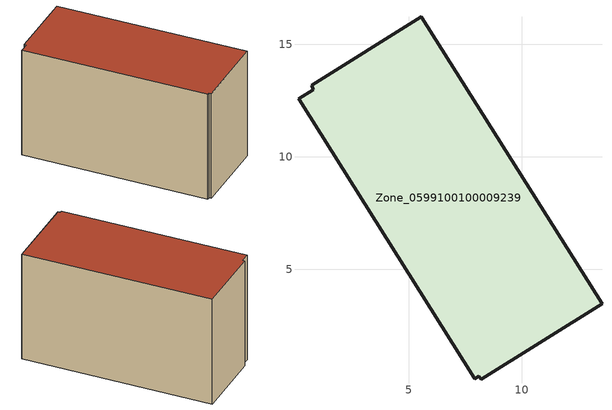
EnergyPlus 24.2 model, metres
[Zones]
Zone_0599100100009239
 floor ground (C_G): 7.92,0.15 0.09,12.59 0.74,12.98 0.69,13.17 5.54,16.23 13.57,3.48 8.21,0.12 8.11,0.27 z0
 wall outside (C_F): 8.21,0.12 13.57,3.48 5.54,16.23 0.69,13.17 0.74,12.98 0.09,12.59 7.92,0.15 8.11,0.27 8.21,0.12 z0:8.88
 roof outside (C_R): 8.11,0.27 8.21,0.12 13.57,3.48 5.54,16.23 0.69,13.17 0.74,12.98 0.09,12.59 7.92,0.15 z8.88
[BUILDING]
Pand.0599100100009239: North Axis=0; Terrain=City; Loads Convergence Tolerance Value=0.04; Temperature Convergence Tolerance Value=0.4; Solar Distribution=FullExterior; Maximum Number of Warmup Days=25; Minimum Number of Warmup Days=1
[Site:Location]
Rotterdam.The.Hague.AP_ZH_NLD Design_Conditions: Latitude=51.96; Longitude=4.45; Time Zone=1; Elevation=-4.5
[SITE:GROUNDTEMPERATURE:BUILDINGSURFACE]
18, 18, 18, 18, 18, 18, 18, 18, 18, 18, 18, 18
[MATERIAL] Thermal Absorptance=0.9; Solar Absorptance=0.7; Visible Absorptance=0.7
Name | Roughness | Thickness | Conductivity | Density | Specific Heat
G.TC.2015-2018 | MediumSmooth | 0.15 | 0.0428571 | 540 | 1210
F.TC.2015-2018 | Rough | 0.3 | 0.0666667 | 1920 | 840
R.TC.2015-2018 | MediumRough | 0.2 | 0.0333333 | 1500 | 1000
[CONSTRUCTION]
C_G: G.TC.2015-2018
C_F: F.TC.2015-2018
C_R: R.TC.2015-2018
[ZONE]
Zone_0599100100009239: Type=1; Multiplier=1; Ceiling Height=Autocalculate; Volume=Autocalculate; Floor Area=autocalculate; Part of Total Floor Area=Yes
[ZONEINFILTRATION:DESIGNFLOWRATE]
Infil_Zone_0599100100009239: Zone or ZoneList or Space or SpaceList=Zone_0599100100009239; Schedule=AlwaysOn; Design Flow Rate Calculation Method=Flow/Area; Flow Rate per Floor Area=0.0015; Constant Term Coefficient=1; Temperature Term Coefficient=0; Velocity Term Coefficient=0; Velocity Squared Term Coefficient=0
[HVACTEMPLATE:ZONE:IDEALLOADSAIRSYSTEM]
Zone_0599100100009239: Maximum Heating Supply Air Temperature=50; Minimum Cooling Supply Air Temperature=13; Maximum Heating Supply Air Humidity Ratio=0.0156; Minimum Cooling Supply Air Humidity Ratio=0.0077; Heating Limit=NoLimit; Cooling Limit=NoLimit; Dehumidification Control Type=ConstantSensibleHeatRatio; Cooling Sensible Heat Ratio=0.7; Dehumidification Setpoint=60; Humidification Control Type=None; Humidification Setpoint=30; Outdoor Air Method=None; Outdoor Air Flow Rate per Person=0.00944; Outdoor Air Flow Rate per Zone Floor Area=0; Outdoor Air Flow Rate per Zone=0; Demand Controlled Ventilation Type=None; Outdoor Air Economizer Type=NoEconomizer; Heat Recovery Type=None; Sensible Heat Recovery Effectiveness=0.7; Latent Heat Recovery Effectiveness=0.65
[ZONECONTROL:THERMOSTAT]
ThermostatControl_Zone_0599100100009239: Zone or ZoneList=Zone_0599100100009239; Control Type Schedule=DualSetpointControlType; Control 1=Thermostat_Zone_0599100100009239; Temperature Difference Between Cutout And Setpoint=0
[THERMOSTATSETPOINT:DUALSETPOINT]
Thermostat_Zone_0599100100009239: Heating Setpoint Temperature Schedule=HeatingSetpoint_Zone_0599100100009239; Cooling Setpoint Temperature Schedule=CoolingSetpoint_Zone_0599100100009239
[SCHEDULE:COMPACT]
HeatingSetpoint_Zone_0599100100009239: Through: 12/31, For: AllDays, Until: 24:00, 21
CoolingSetpoint_Zone_0599100100009239: Through: 12/31, For: AllDays, Until: 24:00, 24
DualSetpointControlType: Through: 12/31, For: AllDays, Until: 24:00, 4
AlwaysOn: Through: 12/31, For: AllDays, Until: 24:00, 1
